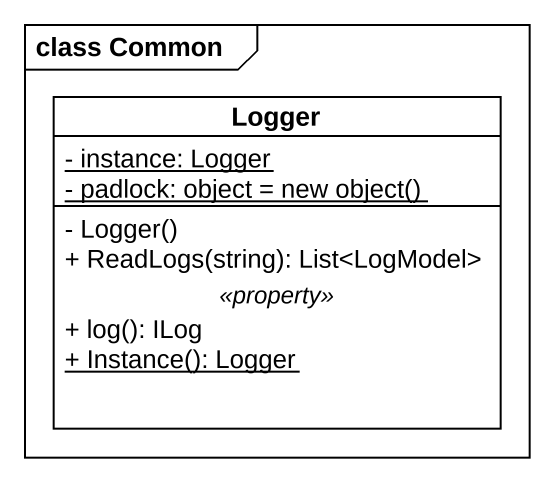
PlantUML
@startuml
mainframe class Common
hide circle
hide empty members
skinparam classAttributeIconSize 0
class Logger {
  {static} - instance: Logger
  {static} {field} - padlock: object = new object()
  --
  - Logger()
  + ReadLogs(string): List<LogModel>
  .. <<property>> ..
  + log(): ILog
  {static} + Instance(): Logger
}
@enduml
